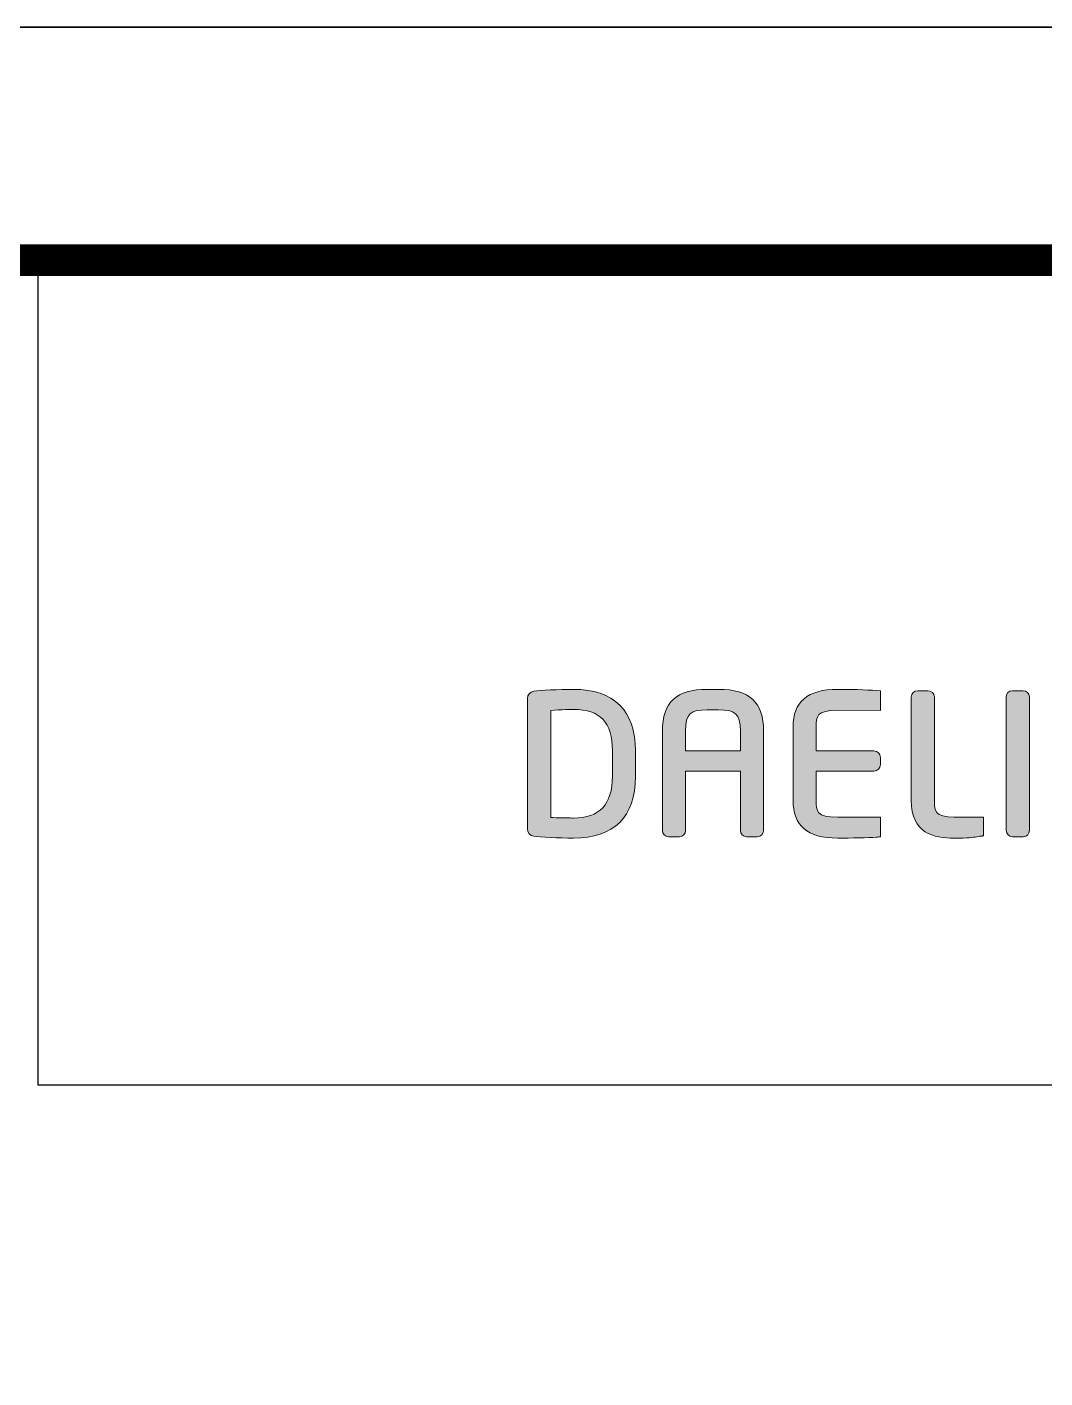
# Model space of a CAD drawing. Extents: x 16296660632 to 16296677481, y -37409620961 to -37409618123.
# Drawn here: x 16296676362.7 to 16296676411.1, y -37409618774.3 to -37409618710.2 of the extents above; entities that cross this region are included whole.
import ezdxf

# ---------------------------------------------------------------- set-up
doc = ezdxf.new("R2010")
doc.units = 0
doc.header["$LTSCALE"] = 10
doc.header["$MEASUREMENT"] = 0
doc.layers.get('0').update_dxf_attribs({"linetype": 'CONTINUOUS'})
doc.layers.add('레이어 1', color=7, linetype='CONTINUOUS', lineweight=0)

msp = doc.modelspace()

# ---------------------------------------------------------------- hatches: boundary and pattern name
at = {"layer": '레이어 1'}
h = msp.add_hatch(color=5, dxfattribs=at)
h.dxf.hatch_style = 2
edge = h.paths.add_edge_path()
edge.add_spline(control_points=[(16296676390.54697, -37409618745.77597), (16296676390.54697, -37409618747.102249), (16296676389.94186, -37409618747.747513), (16296676388.696421, -37409618747.747513), (16296676388.696421, -37409618747.747513), (16296676387.84433, -37409618747.731743), (16296676387.622259, -37409618747.727867), (16296676387.622259, -37409618747.727867), (16296676387.622259, -37409618742.642609), (16296676387.622259, -37409618742.642609), (16296676388.063601, -37409618742.598793), (16296676388.6908, -37409618742.591423), (16296676388.697029, -37409618742.591423), (16296676389.976231, -37409618742.591423), (16296676390.54697, -37409618743.199142), (16296676390.54697, -37409618744.561203), (16296676390.54697, -37409618744.561203), (16296676390.54697, -37409618745.77597), (16296676390.54697, -37409618745.77597)], knot_values=[0, 0, 0, 0, 1, 1, 1, 2, 2, 2, 3, 3, 3, 4, 4, 4, 5, 5, 5, 6, 6, 6, 6], degree=3, periodic=0)
edge = h.paths.add_edge_path()
edge.add_spline(control_points=[(16296676388.696421, -37409618741.636147), (16296676388.005051, -37409618741.636147), (16296676387.10816, -37409618741.678589), (16296676386.814039, -37409618741.725922), (16296676386.63011, -37409618741.75679), (16296676386.51218, -37409618741.894257), (16296676386.51218, -37409618742.075912), (16296676386.51218, -37409618742.075912), (16296676386.51218, -37409618748.262299), (16296676386.51218, -37409618748.262299), (16296676386.51218, -37409618748.452728), (16296676386.631241, -37409618748.5867), (16296676386.822981, -37409618748.613342), (16296676387.10116, -37409618748.659622), (16296676387.995131, -37409618748.701714), (16296676388.696421, -37409618748.701714), (16296676390.626921, -37409618748.701714), (16296676391.646891, -37409618747.689636), (16296676391.646891, -37409618745.77597), (16296676391.646891, -37409618745.77597), (16296676391.646891, -37409618744.561203), (16296676391.646891, -37409618744.561203), (16296676391.646891, -37409618742.647537), (16296676390.626921, -37409618741.636147), (16296676388.696421, -37409618741.636147)], knot_values=[0, 0, 0, 0, 1, 1, 1, 2, 2, 2, 3, 3, 3, 4, 4, 4, 5, 5, 5, 6, 6, 6, 7, 7, 7, 8, 8, 8, 8], degree=3, periodic=0)
h = msp.add_hatch(color=5, dxfattribs=at)
h.dxf.hatch_style = 2
edge = h.paths.add_edge_path()
edge.add_spline(control_points=[(16296676396.62571, -37409618744.553818), (16296676396.62571, -37409618744.553818), (16296676394.022579, -37409618744.553818), (16296676394.022579, -37409618744.553818), (16296676394.022579, -37409618744.457062), (16296676394.022579, -37409618743.625572), (16296676394.022579, -37409618743.625572), (16296676394.022579, -37409618742.757629), (16296676394.28059, -37409618742.610352), (16296676395.054649, -37409618742.610352), (16296676395.054649, -37409618742.610352), (16296676395.594431, -37409618742.610352), (16296676395.594431, -37409618742.610352), (16296676396.36804, -37409618742.610352), (16296676396.62571, -37409618742.757629), (16296676396.62571, -37409618743.625572), (16296676396.62571, -37409618743.625572), (16296676396.62571, -37409618744.457062), (16296676396.62571, -37409618744.553818)], knot_values=[0, 0, 0, 0, 1, 1, 1, 2, 2, 2, 3, 3, 3, 4, 4, 4, 5, 5, 5, 6, 6, 6, 6], degree=3, periodic=0)
edge = h.paths.add_edge_path()
edge.add_spline(control_points=[(16296676395.594431, -37409618741.636147), (16296676395.594431, -37409618741.636147), (16296676395.054649, -37409618741.636147), (16296676395.054649, -37409618741.636147), (16296676393.58003, -37409618741.636147), (16296676392.922569, -37409618742.249512), (16296676392.922569, -37409618743.625572), (16296676392.922569, -37409618743.625572), (16296676392.922569, -37409618748.33316), (16296676392.922569, -37409618748.33316), (16296676392.922569, -37409618748.49868), (16296676393.05707, -37409618748.638931), (16296676393.21583, -37409618748.638931), (16296676393.21583, -37409618748.638931), (16296676393.73081, -37409618748.638931), (16296676393.73081, -37409618748.638931), (16296676393.91334, -37409618748.638931), (16296676394.022579, -37409618748.48394), (16296676394.022579, -37409618748.33316), (16296676394.022579, -37409618748.33316), (16296676394.022579, -37409618745.627983), (16296676394.022579, -37409618745.522423), (16296676394.022579, -37409618745.522423), (16296676396.62571, -37409618745.522423), (16296676396.62571, -37409618745.522423), (16296676396.62571, -37409618745.627983), (16296676396.62571, -37409618748.33316), (16296676396.62571, -37409618748.33316), (16296676396.62571, -37409618748.501823), (16296676396.758699, -37409618748.638931), (16296676396.92256, -37409618748.638931), (16296676396.92256, -37409618748.638931), (16296676397.431219, -37409618748.638931), (16296676397.431219, -37409618748.638931), (16296676397.60955, -37409618748.638931), (16296676397.729561, -37409618748.480766), (16296676397.729561, -37409618748.33316), (16296676397.729561, -37409618748.33316), (16296676397.729561, -37409618743.625572), (16296676397.729561, -37409618743.625572), (16296676397.729561, -37409618742.249512), (16296676397.07081, -37409618741.636147), (16296676395.594431, -37409618741.636147)], knot_values=[0, 0, 0, 0, 1, 1, 1, 2, 2, 2, 3, 3, 3, 4, 4, 4, 5, 5, 5, 6, 6, 6, 7, 7, 7, 8, 8, 8, 9, 9, 9, 10, 10, 10, 11, 11, 11, 12, 12, 12, 13, 13, 13, 14, 14, 14, 14], degree=3, periodic=0)
h = msp.add_hatch(color=5, dxfattribs=at)
h.dxf.hatch_style = 2
edge = h.paths.add_edge_path()
edge.add_spline(control_points=[(16296676399.128519, -37409618743.435173), (16296676399.128519, -37409618743.435173), (16296676399.128519, -37409618746.90062), (16296676399.128519, -37409618746.90062), (16296676399.128519, -37409618748.112923), (16296676399.820959, -37409618748.701714), (16296676401.245781, -37409618748.701714), (16296676401.87472, -37409618748.701714), (16296676402.73074, -37409618748.690163), (16296676403.073009, -37409618748.658234), (16296676403.0681, -37409618748.658234), (16296676403.238979, -37409618748.641739), (16296676403.238979, -37409618748.641739), (16296676403.238979, -37409618748.641739), (16296676403.28842, -37409618748.636841), (16296676403.28842, -37409618748.636841), (16296676403.28842, -37409618748.636841), (16296676403.28842, -37409618747.709633), (16296676403.28842, -37409618747.709633), (16296676403.28842, -37409618747.709633), (16296676401.25359, -37409618747.709633), (16296676401.25359, -37409618747.709633), (16296676400.23414, -37409618747.709633), (16296676400.23414, -37409618747.422073), (16296676400.23414, -37409618746.90062), (16296676400.23414, -37409618746.90062), (16296676400.23414, -37409618745.616402), (16296676400.23414, -37409618745.516098), (16296676400.3389, -37409618745.516098), (16296676402.969379, -37409618745.516098), (16296676402.969379, -37409618745.516098), (16296676403.141661, -37409618745.516098), (16296676403.282009, -37409618745.379349), (16296676403.282009, -37409618745.211021), (16296676403.282009, -37409618745.211021), (16296676403.282009, -37409618744.86734), (16296676403.282009, -37409618744.86734), (16296676403.282009, -37409618744.697983), (16296676403.141661, -37409618744.560852), (16296676402.969379, -37409618744.560852), (16296676402.969379, -37409618744.560852), (16296676400.3389, -37409618744.560852), (16296676400.23414, -37409618744.560852), (16296676400.23414, -37409618744.461258), (16296676400.23414, -37409618743.435173), (16296676400.23414, -37409618743.435173), (16296676400.23414, -37409618742.914391), (16296676400.23414, -37409618742.627533), (16296676401.25359, -37409618742.627533), (16296676401.25359, -37409618742.627533), (16296676403.28763, -37409618742.635597), (16296676403.28763, -37409618742.635597), (16296676403.28763, -37409618742.635597), (16296676403.28763, -37409618741.713997), (16296676403.28763, -37409618741.713997), (16296676403.28763, -37409618741.713997), (16296676403.071871, -37409618741.690857), (16296676403.071871, -37409618741.690857), (16296676402.67165, -37409618741.654739), (16296676401.754101, -37409618741.636147), (16296676401.245781, -37409618741.636147), (16296676399.820959, -37409618741.636147), (16296676399.128519, -37409618742.224243), (16296676399.128519, -37409618743.435173)], knot_values=[0, 0, 0, 0, 1, 1, 1, 2, 2, 2, 3, 3, 3, 4, 4, 4, 5, 5, 5, 6, 6, 6, 7, 7, 7, 8, 8, 8, 9, 9, 9, 10, 10, 10, 11, 11, 11, 12, 12, 12, 13, 13, 13, 14, 14, 14, 15, 15, 15, 16, 16, 16, 17, 17, 17, 18, 18, 18, 19, 19, 19, 20, 20, 20, 21, 21, 21, 21], degree=3, periodic=0)
h = msp.add_hatch(color=5, dxfattribs=at)
h.dxf.hatch_style = 2
edge = h.paths.add_edge_path()
edge.add_spline(control_points=[(16296676405.05497, -37409618741.698936), (16296676404.88472, -37409618741.698936), (16296676404.740431, -37409618741.839561), (16296676404.740431, -37409618742.00647), (16296676404.740431, -37409618742.00647), (16296676404.740431, -37409618746.90062), (16296676404.740431, -37409618746.90062), (16296676404.740431, -37409618748.496559), (16296676405.829639, -37409618748.701714), (16296676406.77788, -37409618748.701714), (16296676407.47364, -37409618748.701714), (16296676407.65214, -37409618748.672241), (16296676407.85815, -37409618748.637878), (16296676407.85815, -37409618748.637878), (16296676407.978279, -37409618748.618958), (16296676407.978279, -37409618748.618958), (16296676407.976521, -37409618748.619659), (16296676408.13731, -37409618748.59967), (16296676408.13731, -37409618748.59967), (16296676408.13731, -37409618748.59967), (16296676408.185011, -37409618748.593353), (16296676408.185011, -37409618748.593353), (16296676408.185011, -37409618748.593353), (16296676408.185011, -37409618747.709633), (16296676408.185011, -37409618747.709633), (16296676408.185011, -37409618747.709633), (16296676406.788401, -37409618747.709633), (16296676406.788401, -37409618747.709633), (16296676405.84366, -37409618747.709633), (16296676405.84366, -37409618747.352989), (16296676405.84366, -37409618747.006866), (16296676405.84366, -37409618747.006866), (16296676405.84366, -37409618742.00647), (16296676405.84366, -37409618742.00647), (16296676405.84366, -37409618741.839561), (16296676405.700581, -37409618741.698936), (16296676405.530849, -37409618741.698936), (16296676405.530849, -37409618741.698936), (16296676405.05497, -37409618741.698936), (16296676405.05497, -37409618741.698936)], knot_values=[0, 0, 0, 0, 1, 1, 1, 2, 2, 2, 3, 3, 3, 4, 4, 4, 5, 5, 5, 6, 6, 6, 7, 7, 7, 8, 8, 8, 9, 9, 9, 10, 10, 10, 11, 11, 11, 12, 12, 12, 13, 13, 13, 13], degree=3, periodic=0)
h = msp.add_hatch(color=5, dxfattribs=at)
h.dxf.hatch_style = 2
edge = h.paths.add_edge_path()
edge.add_spline(control_points=[(16296676409.550381, -37409618741.698936), (16296676409.366631, -37409618741.698936), (16296676409.25687, -37409618741.850777), (16296676409.25687, -37409618741.997368), (16296676409.25687, -37409618741.997368), (16296676409.25687, -37409618748.33316), (16296676409.25687, -37409618748.33316), (16296676409.25687, -37409618748.501823), (16296676409.388729, -37409618748.638931), (16296676409.550381, -37409618748.638931), (16296676409.550381, -37409618748.638931), (16296676410.06448, -37409618748.638931), (16296676410.06448, -37409618748.638931), (16296676410.2486, -37409618748.638931), (16296676410.35853, -37409618748.48394), (16296676410.35853, -37409618748.33316), (16296676410.35853, -37409618748.33316), (16296676410.35853, -37409618741.997368), (16296676410.35853, -37409618741.997368), (16296676410.35853, -37409618741.830078), (16296676410.22967, -37409618741.698936), (16296676410.06448, -37409618741.698936), (16296676410.06448, -37409618741.698936), (16296676409.550381, -37409618741.698936), (16296676409.550381, -37409618741.698936)], knot_values=[0, 0, 0, 0, 1, 1, 1, 2, 2, 2, 3, 3, 3, 4, 4, 4, 5, 5, 5, 6, 6, 6, 7, 7, 7, 8, 8, 8, 8], degree=3, periodic=0)

# ---------------------------------------------------------------- linework, layer by layer
at = {"color": 5, "ltscale": 0.5}
msp.add_line((16296676363.260189, -37409618760.439529), (16296676363.260189, -37409618721.252289), dxfattribs=at)
at = {"color": 5, "ltscale": 40}
msp.add_line((16296676467.303289, -37409618760.439529), (16296676363.260189, -37409618760.439529), dxfattribs=at)
at = {"ltscale": 0.5}
for points in [[(16296675826.83497, -37409618710.177101), (16296676477.83497, -37409618710.177101), (16296676477.83497, -37409618233.177101), (16296675826.83497, -37409618233.177101)], [(16296675826.83497, -37409619187.177101), (16296676477.83497, -37409619187.177101), (16296676477.83497, -37409618710.177101), (16296675826.83497, -37409618710.177101)]]:
    msp.add_lwpolyline(points, close=True, dxfattribs=at)
at = {"color": 5, "linetype": 'ByBlock', "lineweight": 200, "const_width": 1.5}
msp.add_lwpolyline([(16296675837.303169, -37409619166.75238), (16296676467.303169, -37409619166.75238), (16296676467.303169, -37409618721.25238), (16296675837.303169, -37409618721.25238)], close=True, dxfattribs=at)
at = {"layer": '레이어 1', "color": 5}
for points, knots in [([(16296676388.696421, -37409618741.636147), (16296676388.005051, -37409618741.636147), (16296676387.10816, -37409618741.678589), (16296676386.814039, -37409618741.725922), (16296676386.63011, -37409618741.75679), (16296676386.51218, -37409618741.894257), (16296676386.51218, -37409618742.075912), (16296676386.51218, -37409618742.075912), (16296676386.51218, -37409618748.262299), (16296676386.51218, -37409618748.262299), (16296676386.51218, -37409618748.452728), (16296676386.631241, -37409618748.5867), (16296676386.822981, -37409618748.613342), (16296676387.10116, -37409618748.659622), (16296676387.995131, -37409618748.701714), (16296676388.696421, -37409618748.701714), (16296676390.626921, -37409618748.701714), (16296676391.646891, -37409618747.689636), (16296676391.646891, -37409618745.77597), (16296676391.646891, -37409618745.77597), (16296676391.646891, -37409618744.561203), (16296676391.646891, -37409618744.561203), (16296676391.646891, -37409618742.647537), (16296676390.626921, -37409618741.636147), (16296676388.696421, -37409618741.636147)], [0, 0, 0, 0, 1, 1, 1, 2, 2, 2, 3, 3, 3, 4, 4, 4, 5, 5, 5, 6, 6, 6, 7, 7, 7, 8, 8, 8, 8]), ([(16296676395.594431, -37409618741.636147), (16296676395.594431, -37409618741.636147), (16296676395.054649, -37409618741.636147), (16296676395.054649, -37409618741.636147), (16296676393.58003, -37409618741.636147), (16296676392.922569, -37409618742.249512), (16296676392.922569, -37409618743.625572), (16296676392.922569, -37409618743.625572), (16296676392.922569, -37409618748.33316), (16296676392.922569, -37409618748.33316), (16296676392.922569, -37409618748.49868), (16296676393.05707, -37409618748.638931), (16296676393.21583, -37409618748.638931), (16296676393.21583, -37409618748.638931), (16296676393.73081, -37409618748.638931), (16296676393.73081, -37409618748.638931), (16296676393.91334, -37409618748.638931), (16296676394.022579, -37409618748.48394), (16296676394.022579, -37409618748.33316), (16296676394.022579, -37409618748.33316), (16296676394.022579, -37409618745.627983), (16296676394.022579, -37409618745.522423), (16296676394.022579, -37409618745.522423), (16296676396.62571, -37409618745.522423), (16296676396.62571, -37409618745.522423), (16296676396.62571, -37409618745.627983), (16296676396.62571, -37409618748.33316), (16296676396.62571, -37409618748.33316), (16296676396.62571, -37409618748.501823), (16296676396.758699, -37409618748.638931), (16296676396.92256, -37409618748.638931), (16296676396.92256, -37409618748.638931), (16296676397.431219, -37409618748.638931), (16296676397.431219, -37409618748.638931), (16296676397.60955, -37409618748.638931), (16296676397.729561, -37409618748.480766), (16296676397.729561, -37409618748.33316), (16296676397.729561, -37409618748.33316), (16296676397.729561, -37409618743.625572), (16296676397.729561, -37409618743.625572), (16296676397.729561, -37409618742.249512), (16296676397.07081, -37409618741.636147), (16296676395.594431, -37409618741.636147)], [0, 0, 0, 0, 1, 1, 1, 2, 2, 2, 3, 3, 3, 4, 4, 4, 5, 5, 5, 6, 6, 6, 7, 7, 7, 8, 8, 8, 9, 9, 9, 10, 10, 10, 11, 11, 11, 12, 12, 12, 13, 13, 13, 14, 14, 14, 14]), ([(16296676399.128519, -37409618743.435173), (16296676399.128519, -37409618743.435173), (16296676399.128519, -37409618746.90062), (16296676399.128519, -37409618746.90062), (16296676399.128519, -37409618748.112923), (16296676399.820959, -37409618748.701714), (16296676401.245781, -37409618748.701714), (16296676401.87472, -37409618748.701714), (16296676402.73074, -37409618748.690163), (16296676403.073009, -37409618748.658234), (16296676403.0681, -37409618748.658234), (16296676403.238979, -37409618748.641739), (16296676403.238979, -37409618748.641739), (16296676403.238979, -37409618748.641739), (16296676403.28842, -37409618748.636841), (16296676403.28842, -37409618748.636841), (16296676403.28842, -37409618748.636841), (16296676403.28842, -37409618747.709633), (16296676403.28842, -37409618747.709633), (16296676403.28842, -37409618747.709633), (16296676401.25359, -37409618747.709633), (16296676401.25359, -37409618747.709633), (16296676400.23414, -37409618747.709633), (16296676400.23414, -37409618747.422073), (16296676400.23414, -37409618746.90062), (16296676400.23414, -37409618746.90062), (16296676400.23414, -37409618745.616402), (16296676400.23414, -37409618745.516098), (16296676400.3389, -37409618745.516098), (16296676402.969379, -37409618745.516098), (16296676402.969379, -37409618745.516098), (16296676403.141661, -37409618745.516098), (16296676403.282009, -37409618745.379349), (16296676403.282009, -37409618745.211021), (16296676403.282009, -37409618745.211021), (16296676403.282009, -37409618744.86734), (16296676403.282009, -37409618744.86734), (16296676403.282009, -37409618744.697983), (16296676403.141661, -37409618744.560852), (16296676402.969379, -37409618744.560852), (16296676402.969379, -37409618744.560852), (16296676400.3389, -37409618744.560852), (16296676400.23414, -37409618744.560852), (16296676400.23414, -37409618744.461258), (16296676400.23414, -37409618743.435173), (16296676400.23414, -37409618743.435173), (16296676400.23414, -37409618742.914391), (16296676400.23414, -37409618742.627533), (16296676401.25359, -37409618742.627533), (16296676401.25359, -37409618742.627533), (16296676403.28763, -37409618742.635597), (16296676403.28763, -37409618742.635597), (16296676403.28763, -37409618742.635597), (16296676403.28763, -37409618741.713997), (16296676403.28763, -37409618741.713997), (16296676403.28763, -37409618741.713997), (16296676403.071871, -37409618741.690857), (16296676403.071871, -37409618741.690857), (16296676402.67165, -37409618741.654739), (16296676401.754101, -37409618741.636147), (16296676401.245781, -37409618741.636147), (16296676399.820959, -37409618741.636147), (16296676399.128519, -37409618742.224243), (16296676399.128519, -37409618743.435173)], [0, 0, 0, 0, 1, 1, 1, 2, 2, 2, 3, 3, 3, 4, 4, 4, 5, 5, 5, 6, 6, 6, 7, 7, 7, 8, 8, 8, 9, 9, 9, 10, 10, 10, 11, 11, 11, 12, 12, 12, 13, 13, 13, 14, 14, 14, 15, 15, 15, 16, 16, 16, 17, 17, 17, 18, 18, 18, 19, 19, 19, 20, 20, 20, 21, 21, 21, 21]), ([(16296676405.05497, -37409618741.698936), (16296676404.88472, -37409618741.698936), (16296676404.740431, -37409618741.839561), (16296676404.740431, -37409618742.00647), (16296676404.740431, -37409618742.00647), (16296676404.740431, -37409618746.90062), (16296676404.740431, -37409618746.90062), (16296676404.740431, -37409618748.496559), (16296676405.829639, -37409618748.701714), (16296676406.77788, -37409618748.701714), (16296676407.47364, -37409618748.701714), (16296676407.65214, -37409618748.672241), (16296676407.85815, -37409618748.637878), (16296676407.85815, -37409618748.637878), (16296676407.978279, -37409618748.618958), (16296676407.978279, -37409618748.618958), (16296676407.976521, -37409618748.619659), (16296676408.13731, -37409618748.59967), (16296676408.13731, -37409618748.59967), (16296676408.13731, -37409618748.59967), (16296676408.185011, -37409618748.593353), (16296676408.185011, -37409618748.593353), (16296676408.185011, -37409618748.593353), (16296676408.185011, -37409618747.709633), (16296676408.185011, -37409618747.709633), (16296676408.185011, -37409618747.709633), (16296676406.788401, -37409618747.709633), (16296676406.788401, -37409618747.709633), (16296676405.84366, -37409618747.709633), (16296676405.84366, -37409618747.352989), (16296676405.84366, -37409618747.006866), (16296676405.84366, -37409618747.006866), (16296676405.84366, -37409618742.00647), (16296676405.84366, -37409618742.00647), (16296676405.84366, -37409618741.839561), (16296676405.700581, -37409618741.698936), (16296676405.530849, -37409618741.698936), (16296676405.530849, -37409618741.698936), (16296676405.05497, -37409618741.698936), (16296676405.05497, -37409618741.698936)], [0, 0, 0, 0, 1, 1, 1, 2, 2, 2, 3, 3, 3, 4, 4, 4, 5, 5, 5, 6, 6, 6, 7, 7, 7, 8, 8, 8, 9, 9, 9, 10, 10, 10, 11, 11, 11, 12, 12, 12, 13, 13, 13, 13]), ([(16296676409.550381, -37409618741.698936), (16296676409.366631, -37409618741.698936), (16296676409.25687, -37409618741.850777), (16296676409.25687, -37409618741.997368), (16296676409.25687, -37409618741.997368), (16296676409.25687, -37409618748.33316), (16296676409.25687, -37409618748.33316), (16296676409.25687, -37409618748.501823), (16296676409.388729, -37409618748.638931), (16296676409.550381, -37409618748.638931), (16296676409.550381, -37409618748.638931), (16296676410.06448, -37409618748.638931), (16296676410.06448, -37409618748.638931), (16296676410.2486, -37409618748.638931), (16296676410.35853, -37409618748.48394), (16296676410.35853, -37409618748.33316), (16296676410.35853, -37409618748.33316), (16296676410.35853, -37409618741.997368), (16296676410.35853, -37409618741.997368), (16296676410.35853, -37409618741.830078), (16296676410.22967, -37409618741.698936), (16296676410.06448, -37409618741.698936), (16296676410.06448, -37409618741.698936), (16296676409.550381, -37409618741.698936), (16296676409.550381, -37409618741.698936)], [0, 0, 0, 0, 1, 1, 1, 2, 2, 2, 3, 3, 3, 4, 4, 4, 5, 5, 5, 6, 6, 6, 7, 7, 7, 8, 8, 8, 8]), ([(16296676390.54697, -37409618745.77597), (16296676390.54697, -37409618747.102249), (16296676389.94186, -37409618747.747513), (16296676388.696421, -37409618747.747513), (16296676388.696421, -37409618747.747513), (16296676387.84433, -37409618747.731743), (16296676387.622259, -37409618747.727867), (16296676387.622259, -37409618747.727867), (16296676387.622259, -37409618742.642609), (16296676387.622259, -37409618742.642609), (16296676388.063601, -37409618742.598793), (16296676388.6908, -37409618742.591423), (16296676388.697029, -37409618742.591423), (16296676389.976231, -37409618742.591423), (16296676390.54697, -37409618743.199142), (16296676390.54697, -37409618744.561203), (16296676390.54697, -37409618744.561203), (16296676390.54697, -37409618745.77597), (16296676390.54697, -37409618745.77597)], [0, 0, 0, 0, 1, 1, 1, 2, 2, 2, 3, 3, 3, 4, 4, 4, 5, 5, 5, 6, 6, 6, 6]), ([(16296676396.62571, -37409618744.553818), (16296676396.62571, -37409618744.553818), (16296676394.022579, -37409618744.553818), (16296676394.022579, -37409618744.553818), (16296676394.022579, -37409618744.457062), (16296676394.022579, -37409618743.625572), (16296676394.022579, -37409618743.625572), (16296676394.022579, -37409618742.757629), (16296676394.28059, -37409618742.610352), (16296676395.054649, -37409618742.610352), (16296676395.054649, -37409618742.610352), (16296676395.594431, -37409618742.610352), (16296676395.594431, -37409618742.610352), (16296676396.36804, -37409618742.610352), (16296676396.62571, -37409618742.757629), (16296676396.62571, -37409618743.625572), (16296676396.62571, -37409618743.625572), (16296676396.62571, -37409618744.457062), (16296676396.62571, -37409618744.553818)], [0, 0, 0, 0, 1, 1, 1, 2, 2, 2, 3, 3, 3, 4, 4, 4, 5, 5, 5, 6, 6, 6, 6])]:
    msp.add_open_spline(points, degree=3, knots=knots, dxfattribs=at)

doc.saveas('drawing.dxf')
